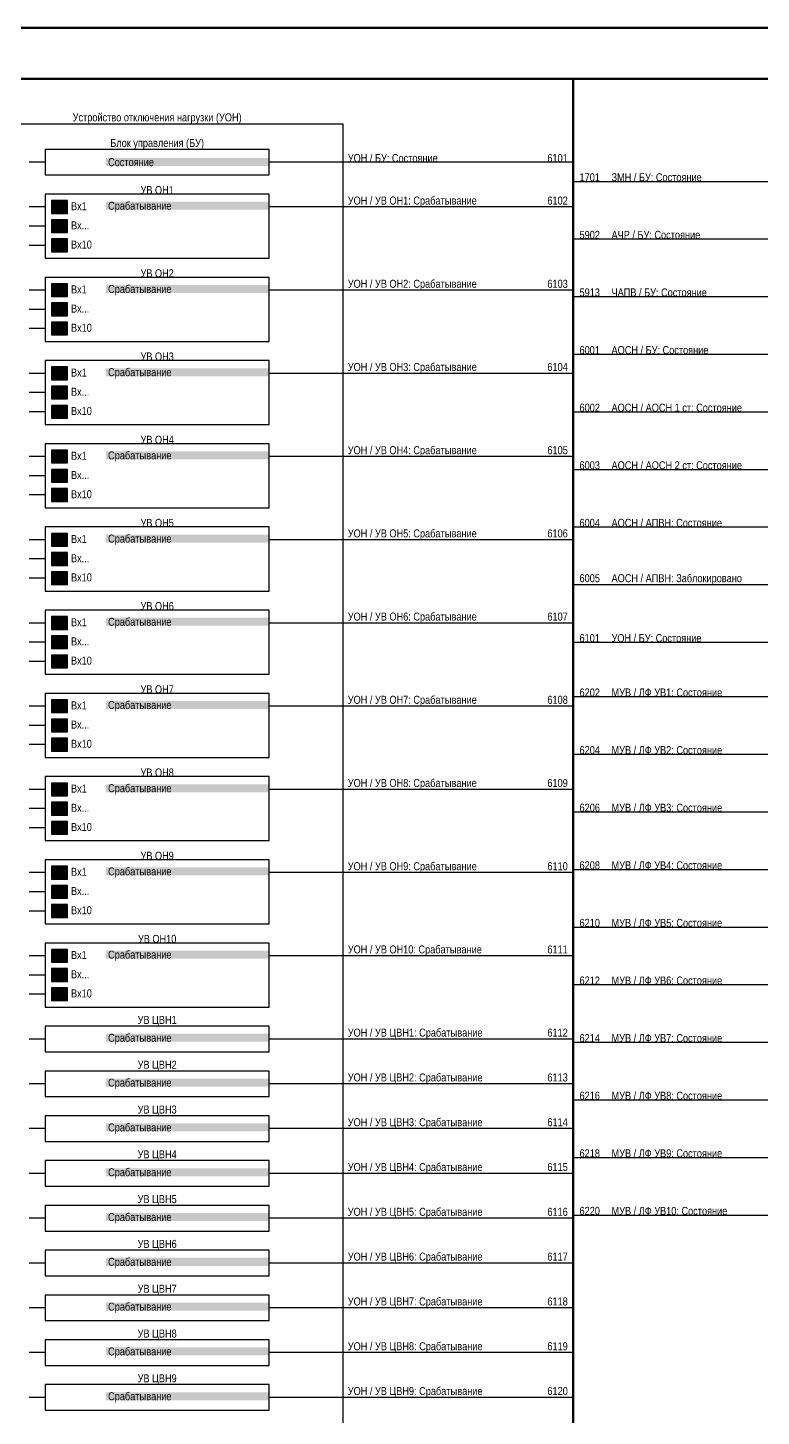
# Model space of a CAD drawing. Header units: millimetres. Extents: x 2179 to 12176, y -20554 to -12004.
# Drawn here: x 4413.6 to 4642.8, y -20151.9 to -19718 of the extents above; entities that cross this region are included whole.
import ezdxf
from ezdxf.enums import TextEntityAlignment as Align

# ---------------------------------------------------------------- set-up
doc = ezdxf.new("R2010")
doc.units = ezdxf.units.MM
for name, color, linetype, lineweight in [('Внутренняя шина', 4, 'Continuous', 70), ('Линии связи', 75, 'Continuous', 30), ('Основная', 7, 'Continuous', 30), ('Сигналы внутр.', 13, 'Continuous', 30)]:
    doc.layers.add(name, color=color, linetype=linetype, lineweight=lineweight)
doc.layers.add('Рамка внешняя', color=8, linetype='Continuous', lineweight=40, plot=False)
doc.styles.add('2.5_Gost_RD', font='ARIALN.TTF', dxfattribs={"height": 2.5})
doc.styles.add('Narrow', font='ARIALN.TTF')
doc.styles.add('Табл дан', font='ARIALN.TTF')

# ---------------------------------------------------------------- blocks, each defined once
blk = doc.blocks.new('*U15')
at = {"lineweight": 50}
blk.add_lwpolyline([(20, 836), (1184, 836), (1184, 5), (20, 5)], close=True, dxfattribs=at)
at = {"style": '2.5_Gost_RD', "flags": 8}
blk.add_attdef('ФОРМАТ', text='', height=2.5, dxfattribs=at).set_placement((1134, 4), align=Align.TOP_LEFT)
blk = doc.blocks.new('SW.2')
at = {"true_color": 0xadddf7}
h = blk.add_hatch(color=141, dxfattribs=at)
h.dxf.hatch_style = 1
h.paths.add_polyline_path([(5, 2), (0, 2), (0, -2), (5, -2)])
blk.add_lwpolyline([(5, 2), (0, 2), (0, -2), (5, -2)], close=True)
for points in [[(1, 0), (2, 0)], [(2, 0), (3, 1)], [(3, 0), (4, 0)]]:
    blk.add_lwpolyline(points)

msp = doc.modelspace()

# ---------------------------------------------------------------- linework, layer by layer
at = {"layer": 'Внутренняя шина'}
for points in [[(4064, -19734), (4778, -19734)], [(4584, -20526), (4584, -19734)]]:
    msp.add_lwpolyline(points, dxfattribs=at)
at = {"layer": 'Линии связи'}
for points in [[(4584, -19760), (4489, -19760)], [(4584, -19766), (4656, -19766)], [(4584, -19774), (4489, -19774)], [(4584, -19784), (4656, -19784)], [(4584, -19800), (4489, -19800)], [(4584, -19802), (4656, -19802)], [(4584, -19820), (4656, -19820)], [(4584, -19826), (4489, -19826)], [(4584, -19838), (4656, -19838)], [(4584, -19852), (4489, -19852)], [(4584, -19856), (4656, -19856)], [(4584, -19874), (4656, -19874)], [(4584, -19878), (4489, -19878)], [(4584, -19892), (4656, -19892)], [(4584, -19904), (4489, -19904)], [(4584, -19910), (4656, -19910)], [(4584, -19927), (4656, -19927)], [(4584, -19930), (4489, -19930)], [(4584, -19945), (4656, -19945)], [(4584, -19956), (4489, -19956)], [(4584, -19963), (4656, -19963)], [(4584, -19982), (4489, -19982)], [(4584, -19981), (4656, -19981)], [(4584, -19999), (4656, -19999)], [(4584, -20008), (4489, -20008)], [(4584, -20017), (4656, -20017)], [(4584, -20034), (4489, -20034)], [(4584, -20035), (4656, -20035)], [(4584, -20048), (4489, -20048)], [(4584, -20053), (4656, -20053)], [(4584, -20062), (4489, -20062)], [(4584, -20071), (4656, -20071)], [(4584, -20076), (4489, -20076)], [(4584, -20090), (4489, -20090)], [(4584, -20089), (4656, -20089)], [(4584, -20104), (4489, -20104)], [(4584, -20118), (4489, -20118)], [(4584, -20132), (4489, -20132)], [(4584, -20146), (4489, -20146)]]:
    msp.add_lwpolyline(points, dxfattribs=at)
at = {"layer": 'Основная'}
for points in [[(4396, -19748), (4512, -19748), (4512, -20184), (4396, -20184)], [(4489, -19756), (4419, -19756), (4419, -19764), (4489, -19764)], [(4489, -19770), (4419, -19770), (4419, -19790), (4489, -19790)], [(4489, -19796), (4419, -19796), (4419, -19816), (4489, -19816)], [(4489, -19822), (4419, -19822), (4419, -19842), (4489, -19842)], [(4489, -19848), (4419, -19848), (4419, -19868), (4489, -19868)], [(4489, -19874), (4419, -19874), (4419, -19894), (4489, -19894)], [(4489, -19900), (4419, -19900), (4419, -19920), (4489, -19920)], [(4489, -19926), (4419, -19926), (4419, -19946), (4489, -19946)], [(4489, -19952), (4419, -19952), (4419, -19972), (4489, -19972)], [(4489, -19978), (4419, -19978), (4419, -19998), (4489, -19998)], [(4489, -20004), (4419, -20004), (4419, -20024), (4489, -20024)], [(4489, -20030), (4419, -20030), (4419, -20038), (4489, -20038)], [(4489, -20044), (4419, -20044), (4419, -20052), (4489, -20052)], [(4489, -20058), (4419, -20058), (4419, -20066), (4489, -20066)], [(4489, -20072), (4419, -20072), (4419, -20080), (4489, -20080)], [(4489, -20086), (4419, -20086), (4419, -20094), (4489, -20094)], [(4489, -20100), (4419, -20100), (4419, -20108), (4489, -20108)], [(4489, -20114), (4419, -20114), (4419, -20122), (4489, -20122)], [(4489, -20128), (4419, -20128), (4419, -20136), (4489, -20136)], [(4489, -20142), (4419, -20142), (4419, -20150), (4489, -20150)]]:
    msp.add_lwpolyline(points, close=True, dxfattribs=at)
for points in [[(4419, -19760), (4414, -19760)], [(4419, -19774), (4414, -19774)], [(4419, -19780), (4414, -19780)], [(4419, -19786), (4414, -19786)], [(4419, -19800), (4414, -19800)], [(4419, -19806), (4414, -19806)], [(4419, -19812), (4414, -19812)], [(4419, -19826), (4414, -19826)], [(4419, -19832), (4414, -19832)], [(4419, -19838), (4414, -19838)], [(4419, -19852), (4414, -19852)], [(4419, -19858), (4414, -19858)], [(4419, -19864), (4414, -19864)], [(4419, -19878), (4414, -19878)], [(4419, -19884), (4414, -19884)], [(4419, -19890), (4414, -19890)], [(4419, -19904), (4414, -19904)], [(4419, -19910), (4414, -19910)], [(4419, -19916), (4414, -19916)], [(4419, -19930), (4414, -19930)], [(4419, -19936), (4414, -19936)], [(4419, -19942), (4414, -19942)], [(4419, -19956), (4414, -19956)], [(4419, -19962), (4414, -19962)], [(4419, -19968), (4414, -19968)], [(4419, -19982), (4414, -19982)], [(4419, -19988), (4414, -19988)], [(4419, -19994), (4414, -19994)], [(4419, -20008), (4414, -20008)], [(4419, -20014), (4414, -20014)], [(4419, -20020), (4414, -20020)], [(4419, -20034), (4414, -20034)], [(4419, -20048), (4414, -20048)], [(4419, -20062), (4414, -20062)], [(4419, -20076), (4414, -20076)], [(4419, -20090), (4414, -20090)], [(4419, -20104), (4414, -20104)], [(4419, -20118), (4414, -20118)], [(4419, -20132), (4414, -20132)], [(4419, -20146), (4414, -20146)]]:
    msp.add_lwpolyline(points, dxfattribs=at)

# ---------------------------------------------------------------- block references
for p in [(4421, -19774), (4421, -19780), (4421, -19786), (4421, -19800), (4421, -19806), (4421, -19812), (4421, -19826), (4421, -19832), (4421, -19838), (4421, -19852), (4421, -19858), (4421, -19864), (4421, -19878), (4421, -19884), (4421, -19890), (4421, -19904), (4421, -19910), (4421, -19916), (4421, -19930), (4421, -19936), (4421, -19942), (4421, -19956), (4421, -19962), (4421, -19968), (4421, -19982), (4421, -19988), (4421, -19994), (4421, -20008), (4421, -20014), (4421, -20020)]:
    msp.add_blockref('SW.2', p, dxfattribs=at)
at = {"layer": 'Рамка внешняя'}
msp.add_blockref('*U15', (3683, -20554), dxfattribs=at)

# ---------------------------------------------------------------- texts
at = {"layer": 'Основная', "style": 'Табл дан'}
for s, p in [('Вх1', (4427.07, -19773.75)), ('Вх...', (4427.07, -19779.75)), ('Вх10', (4427.07, -19785.75)), ('Вх1', (4427.07, -19799.75)), ('Вх...', (4427.07, -19805.75)), ('Вх10', (4427.07, -19811.75)), ('Вх1', (4427.07, -19825.75)), ('Вх...', (4427.07, -19831.75)), ('Вх10', (4427.07, -19837.75)), ('Вх1', (4427.07, -19851.75)), ('Вх...', (4427.07, -19857.75)), ('Вх10', (4427.07, -19863.75)), ('Вх1', (4427.07, -19877.75)), ('Вх...', (4427.07, -19883.75)), ('Вх10', (4427.07, -19889.75)), ('Вх1', (4427.07, -19903.75)), ('Вх...', (4427.07, -19909.75)), ('Вх10', (4427.07, -19915.75)), ('Вх1', (4427.07, -19929.75)), ('Вх...', (4427.07, -19935.75)), ('Вх10', (4427.07, -19941.75)), ('Вх1', (4427.07, -19955.75)), ('Вх...', (4427.07, -19961.75)), ('Вх10', (4427.07, -19967.75)), ('Вх1', (4427.07, -19981.75)), ('Вх...', (4427.07, -19987.75)), ('Вх10', (4427.07, -19993.75)), ('Вх1', (4427.07, -20007.75)), ('Вх...', (4427.07, -20013.75)), ('Вх10', (4427.07, -20019.75))]:
    msp.add_text(s, height=2.5, dxfattribs=at).set_placement(p, align=Align.MIDDLE_LEFT)
at = {"layer": 'Основная', "char_height": 2.5, "attachment_point": 8, "style": 'Narrow'}
for s, insert, width in [('Устройство отключения нагрузки (УОН)', (4454, -19748), 116), ('\\A1;Блок управления (БУ)', (4454, -19756), 70), ('\\A1;УВ ОН1', (4454, -19770), 70), ('\\A1;УВ ОН2', (4454, -19796), 70), ('\\A1;УВ ОН3', (4454, -19822), 70), ('\\A1;УВ ОН4', (4454, -19848), 70), ('\\A1;УВ ОН5', (4454, -19874), 70), ('\\A1;УВ ОН6', (4454, -19900), 70), ('\\A1;УВ ОН7', (4454, -19926), 70), ('\\A1;УВ ОН8', (4454, -19952), 70), ('\\A1;УВ ОН9', (4454, -19978), 70), ('\\A1;УВ ОН10', (4454, -20004), 70), ('\\A1;УВ ЦВН1', (4454, -20030), 70), ('\\A1;УВ ЦВН2', (4454, -20044), 70), ('\\A1;УВ ЦВН3', (4454, -20058), 70), ('\\A1;УВ ЦВН4', (4454, -20072), 70), ('\\A1;УВ ЦВН5', (4454, -20086), 70), ('\\A1;УВ ЦВН6', (4454, -20100), 70), ('\\A1;\\pt40;УВ ЦВН7', (4454, -20114), 70), ('\\A1;УВ ЦВН8', (4454, -20128), 70), ('\\A1;УВ ЦВН9', (4454, -20142), 70)]:
    msp.add_mtext(s, dxfattribs=dict(at, insert=insert, width=width))
at = {"layer": 'Основная', "char_height": 2.5, "width": 51, "attachment_point": 4, "style": 'Narrow', "bg_fill": 1, "box_fill_scale": 1, "bg_fill_color": 9, "bg_fill_transparency": 0}
for s, insert in [('\\pl0.67568;Состояние', (4438, -19760)), ('\\pl0.67568;Срабатывание', (4438, -19774)), ('\\pl0.67568;Срабатывание', (4438, -19800)), ('\\pl0.67568;Срабатывание', (4438, -19826)), ('\\pl0.67568;Срабатывание', (4438, -19852)), ('\\pl0.67568;Срабатывание', (4438, -19878)), ('\\pl0.67568;Срабатывание', (4438, -19904)), ('\\pl0.67568;Срабатывание', (4438, -19930)), ('\\pl0.67568;Срабатывание', (4438, -19956)), ('\\pl0.67568;Срабатывание', (4438, -19982)), ('\\pl0.67568;Срабатывание', (4438, -20008)), ('\\pl0.67568;Срабатывание', (4438, -20034)), ('\\pl0.67568;Срабатывание', (4438, -20048)), ('\\pl0.67568;Срабатывание', (4438, -20062)), ('\\pl0.67568;Срабатывание', (4438, -20076)), ('\\pl0.67568;Срабатывание', (4438, -20090)), ('\\pl0.67568;Срабатывание', (4438, -20104)), ('\\pl0.67568;Срабатывание', (4438, -20118)), ('\\pl0.67568;Срабатывание', (4438, -20132)), ('\\pl0.67568;Срабатывание', (4438, -20146))]:
    msp.add_mtext(s, dxfattribs=dict(at, insert=insert))
at = {"layer": 'Сигналы внутр.', "char_height": 2.5, "attachment_point": 7}
for s, insert, width, style in [('УОН / БУ: Состояние^I^I^I   ^I   6101', (4513.57, -19760), 70.43, 'Табл дан'), ('1701^IЗМН / БУ: Состояние', (4586, -19766), 70, 'Narrow'), ('УОН / УВ ОН1: Срабатывание^I   ^I   6102', (4513.57, -19774), 70.43, 'Табл дан'), ('5902^IАЧР / БУ: Состояние', (4586, -19784), 70, 'Narrow'), ('УОН / УВ ОН2: Срабатывание^I   ^I   6103', (4513.57, -19800), 70.43, 'Табл дан'), ('5913^IЧАПВ / БУ: Состояние^I', (4586, -19802), 70, 'Narrow'), ('6001^IАОСН / БУ: Состояние', (4586, -19820), 70, 'Narrow'), ('УОН / УВ ОН3: Срабатывание^I   ^I   6104', (4513.57, -19826), 70.43, 'Табл дан'), ('6002^IАОСН / АОСН 1 ст: Состояние', (4586, -19838), 70, 'Narrow'), ('УОН / УВ ОН4: Срабатывание^I   ^I   6105', (4513.57, -19852), 70.43, 'Табл дан'), ('6003^IАОСН / АОСН 2 ст: Состояние', (4586, -19856), 70, 'Narrow'), ('УОН / УВ ОН5: Срабатывание^I   ^I   6106', (4513.57, -19878), 70.43, 'Табл дан'), ('6004^IАОСН / АПВН: Состояние', (4586, -19874), 70, 'Narrow'), ('6005^IАОСН / АПВН: Заблокировано', (4586, -19892), 70, 'Narrow'), ('УОН / УВ ОН6: Срабатывание^I   ^I   6107', (4513.57, -19904), 70.43, 'Табл дан'), ('6101^IУОН / БУ: Состояние', (4586, -19910), 70, 'Narrow'), ('УОН / УВ ОН7: Срабатывание^I   ^I   6108', (4513.57, -19930), 70.43, 'Табл дан'), ('6202^IМУВ / ЛФ УВ1: Состояние', (4586, -19927), 70, 'Narrow'), ('6204^IМУВ / ЛФ УВ2: Состояние', (4586, -19945), 70, 'Narrow'), ('УОН / УВ ОН8: Срабатывание^I   ^I   6109', (4513.57, -19956), 70.43, 'Табл дан'), ('6206^IМУВ / ЛФ УВ3: Состояние', (4586, -19963), 70, 'Narrow'), ('УОН / УВ ОН9: Срабатывание^I   ^I   6110', (4513.57, -19982), 70.43, 'Табл дан'), ('6208^IМУВ / ЛФ УВ4: Состояние', (4586, -19981), 70, 'Narrow'), ('6210^IМУВ / ЛФ УВ5: Состояние', (4586, -19999), 70, 'Narrow'), ('УОН / УВ ОН10: Срабатывание^I   ^I   6111', (4513.57, -20008), 70.43, 'Табл дан'), ('6212^IМУВ / ЛФ УВ6: Состояние', (4586, -20017), 70, 'Narrow'), ('УОН / УВ ЦВН1: Срабатывание^I   ^I   6112', (4513.57, -20034), 70.43, 'Табл дан'), ('6214^IМУВ / ЛФ УВ7: Состояние', (4586, -20035), 70, 'Narrow'), ('УОН / УВ ЦВН2: Срабатывание^I   ^I   6113', (4513.57, -20048), 70.43, 'Табл дан'), ('6216^IМУВ / ЛФ УВ8: Состояние', (4586, -20053), 70, 'Narrow'), ('УОН / УВ ЦВН3: Срабатывание^I   ^I   6114', (4513.57, -20062), 70.43, 'Табл дан'), ('6218^IМУВ / ЛФ УВ9: Состояние', (4586, -20071), 70, 'Narrow'), ('УОН / УВ ЦВН4: Срабатывание^I   ^I   6115', (4513.57, -20076), 70.43, 'Табл дан'), ('УОН / УВ ЦВН5: Срабатывание^I   ^I   6116', (4513.57, -20090), 70.43, 'Табл дан'), ('6220^IМУВ / ЛФ УВ10: Состояние', (4586, -20089), 70, 'Narrow'), ('УОН / УВ ЦВН6: Срабатывание^I   ^I   6117', (4513.57, -20104), 70.43, 'Табл дан'), ('УОН / УВ ЦВН7: Срабатывание^I   ^I   6118', (4513.57, -20118), 70.43, 'Табл дан'), ('УОН / УВ ЦВН8: Срабатывание^I   ^I   6119', (4513.57, -20132), 70.43, 'Табл дан'), ('УОН / УВ ЦВН9: Срабатывание^I   ^I   6120', (4513.57, -20146), 70.43, 'Табл дан')]:
    msp.add_mtext(s, dxfattribs=dict(at, insert=insert, width=width, style=style))

doc.saveas('drawing.dxf')
